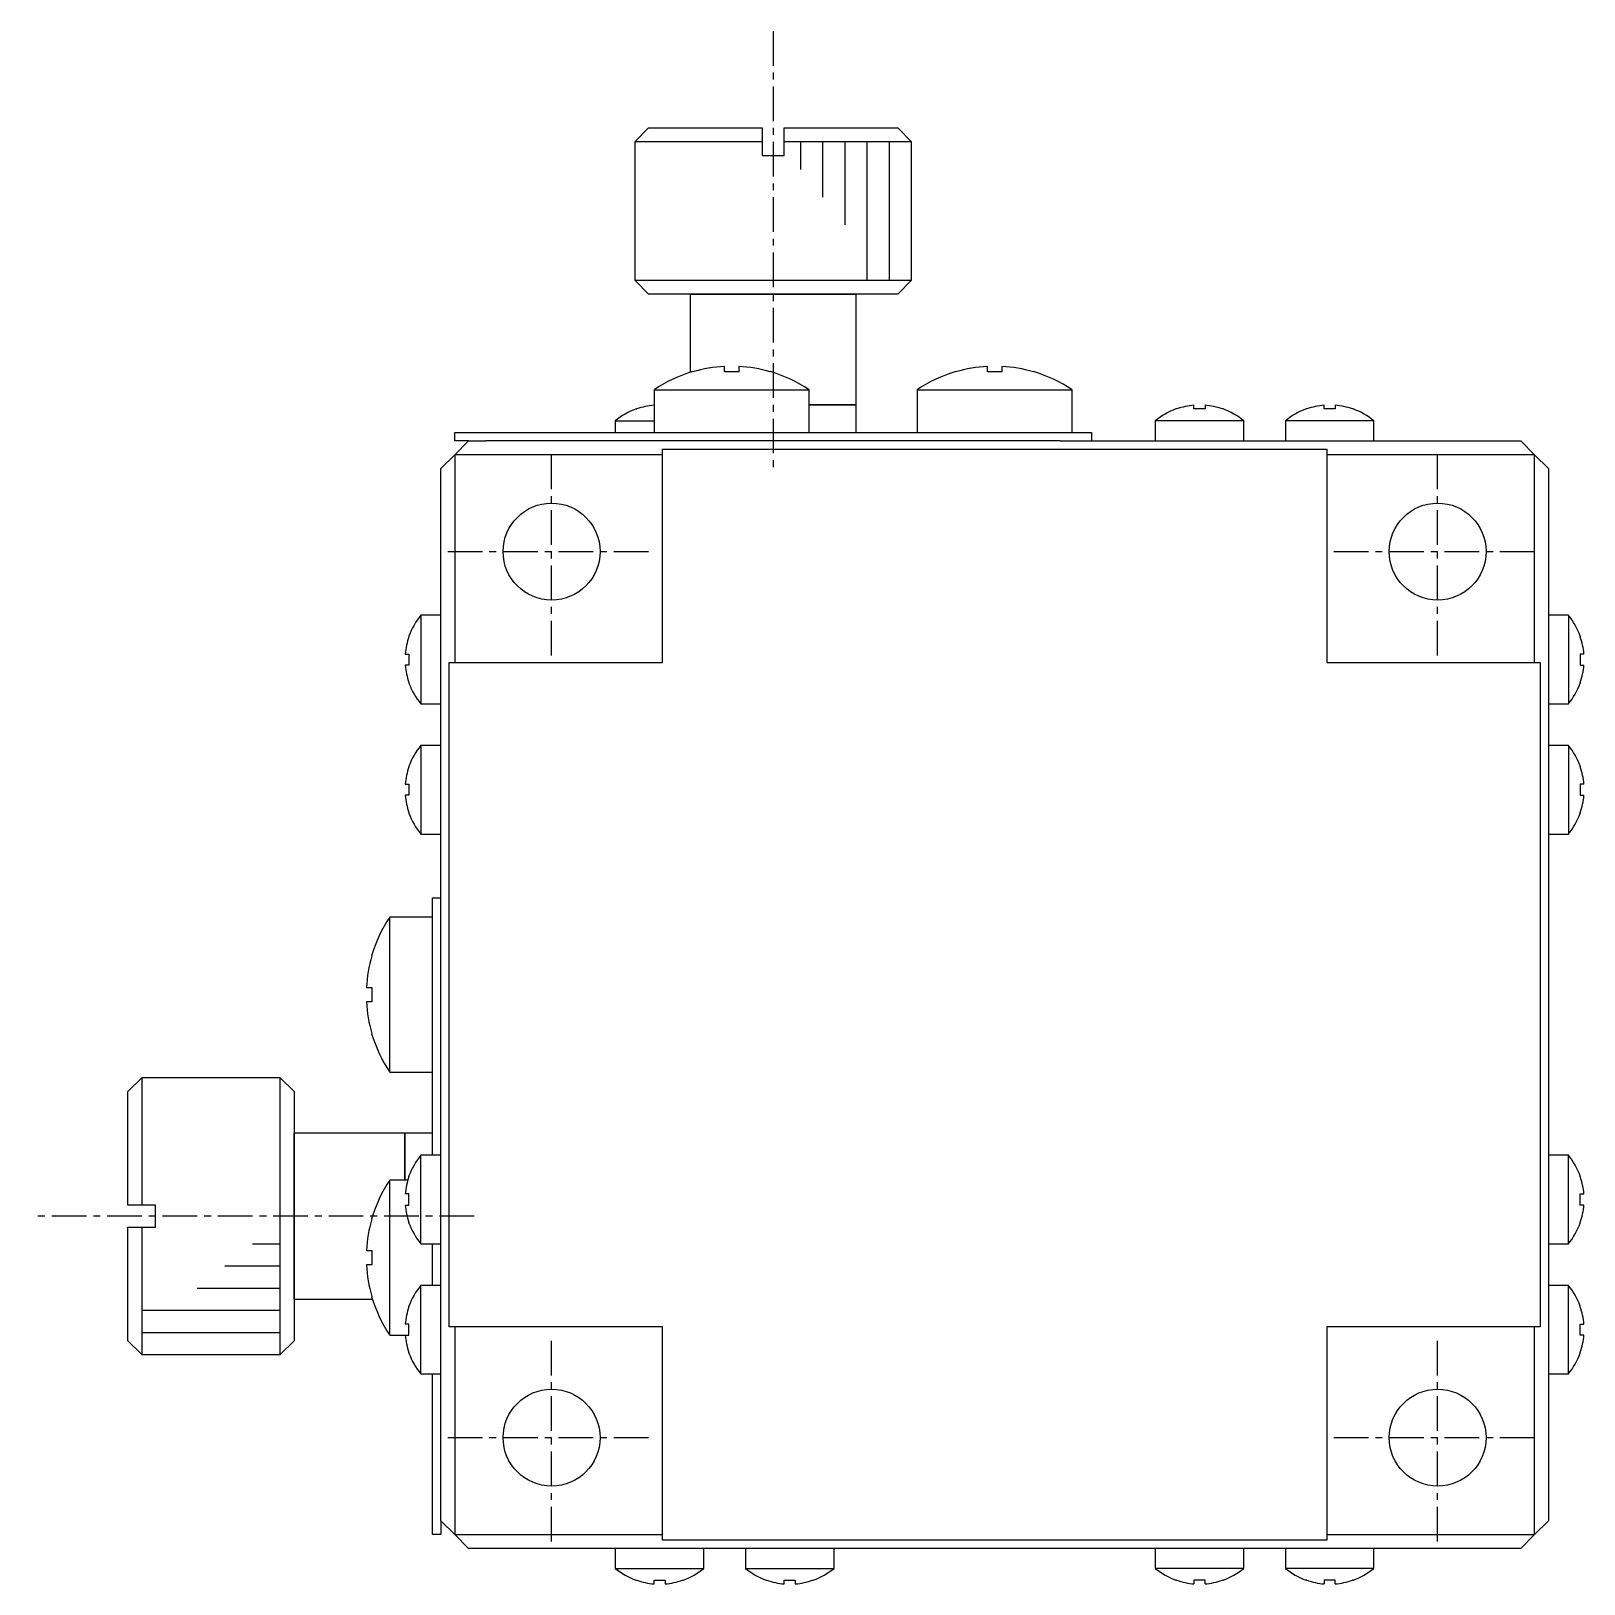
# Model space of a CAD drawing. Extents: x 10 to 303, y 10 to 194.
# Drawn here: x 246.7 to 302.8, y 85.7 to 141.8 of the extents above; entities that cross this region are included whole.
import ezdxf

# ---------------------------------------------------------------- set-up
doc = ezdxf.new("R2010")
doc.units = 0
doc.linetypes.add('CENTER', pattern=[2, 1.25, -0.25, 0.25, -0.25])
doc.layers.get('0').update_dxf_attribs({"linetype": 'CONTINUOUS'})
doc.layers.add('CENTER', color=1, linetype='CENTER')

msp = doc.modelspace()

# ---------------------------------------------------------------- linework, layer by layer
at = {"color": 7, "linetype": 'CONTINUOUS'}
for p, q in [((269.011, 138.292), (268.511, 137.792)), ((269.011, 138.292), (273.111, 138.292)), ((273.111, 138.292), (273.111, 137.792)), ((273.911, 138.292), (278.011, 138.292)), ((273.911, 137.792), (273.911, 138.292)), ((278.511, 137.792), (278.011, 138.292)), ((273.111, 137.792), (268.511, 137.792)), ((268.511, 137.792), (268.511, 132.792)), ((273.111, 137.792), (273.111, 137.292)), ((278.511, 137.792), (273.911, 137.792)), ((273.911, 137.292), (273.911, 137.792)), ((278.511, 132.792), (278.511, 137.792)), ((273.111, 137.292), (273.911, 137.292)), ((268.511, 132.792), (273.511, 132.792)), ((268.511, 132.792), (269.011, 132.292)), ((273.511, 132.792), (278.511, 132.792)), ((278.011, 132.292), (278.511, 132.792)), ((270.511, 132.292), (269.011, 132.292)), ((273.511, 132.292), (269.011, 132.292)), ((276.511, 132.292), (270.511, 132.292)), ((270.511, 132.292), (273.511, 132.292)), ((270.511, 132.292), (270.511, 129.462)), ((278.011, 132.292), (273.511, 132.292)), ((273.511, 132.292), (276.511, 132.292)), ((278.011, 132.292), (276.511, 132.292)), ((276.511, 128.292), (276.511, 132.292)), ((271.751, 129.485), (271.751, 129.678)), ((272.271, 129.678), (272.271, 129.485)), ((281.251, 129.485), (281.251, 129.678)), ((281.771, 129.678), (281.771, 129.485)), ((270.612, 129.485), (270.609, 129.491)), ((272.271, 129.485), (271.751, 129.485)), ((273.413, 129.491), (273.41, 129.485)), ((280.112, 129.485), (280.109, 129.491)), ((281.771, 129.485), (281.251, 129.485)), ((282.913, 129.491), (282.91, 129.485)), ((269.211, 128.834), (272.011, 128.834)), ((269.211, 128.834), (269.211, 127.292)), ((272.011, 128.834), (274.811, 128.834)), ((274.811, 127.292), (274.811, 128.834)), ((278.711, 128.834), (281.511, 128.834)), ((278.711, 128.834), (278.711, 127.292)), ((281.511, 128.834), (284.311, 128.834)), ((284.311, 127.292), (284.311, 128.834)), ((268.561, 128.143), (268.585, 128.143)), ((274.811, 128.292), (276.511, 128.292)), ((276.511, 128.292), (274.811, 128.292)), ((276.511, 127.292), (276.511, 128.292)), ((288.085, 128.143), (288.061, 128.143)), ((288.711, 128.143), (288.711, 128.276)), ((289.111, 128.143), (288.711, 128.143)), ((289.111, 128.276), (289.111, 128.143)), ((289.761, 128.143), (289.737, 128.143)), ((292.785, 128.143), (292.761, 128.143)), ((293.411, 128.143), (293.411, 128.276)), ((293.811, 128.143), (293.411, 128.143)), ((293.811, 128.276), (293.811, 128.143)), ((294.461, 128.143), (294.437, 128.143)), ((267.811, 127.713), (269.211, 127.713)), ((267.811, 127.713), (267.811, 127.292)), ((288.911, 127.713), (287.311, 127.713)), ((287.311, 127.713), (287.311, 126.992)), ((290.511, 127.713), (288.911, 127.713)), ((290.511, 126.992), (290.511, 127.713)), ((295.211, 127.713), (292.011, 127.713)), ((292.011, 127.713), (292.011, 126.992)), ((295.211, 126.992), (295.211, 127.713)), ((262.011, 126.992), (262.011, 127.292)), ((262.011, 127.292), (264.011, 127.292)), ((262.511, 126.992), (262.011, 126.992)), ((262.511, 126.992), (262.011, 126.492)), ((262.511, 126.992), (263.139, 126.992)), ((264.011, 126.992), (263.139, 126.992)), ((264.011, 127.292), (283.011, 127.292)), ((283.011, 126.992), (264.011, 126.992)), ((283.011, 127.292), (285.011, 127.292)), ((283.883, 126.992), (283.011, 126.992)), ((283.883, 126.992), (300.511, 126.992)), ((285.011, 127.292), (285.011, 126.992)), ((301.011, 126.492), (300.511, 126.992)), ((262.011, 126.492), (261.511, 125.992)), ((262.011, 126.492), (262.011, 118.992)), ((269.511, 126.492), (262.011, 126.492)), ((269.511, 126.692), (293.511, 126.692)), ((269.511, 126.492), (269.511, 126.692)), ((269.511, 118.992), (269.511, 126.492)), ((293.511, 126.692), (293.511, 126.492)), ((293.511, 126.492), (293.511, 118.992)), ((301.011, 126.492), (293.511, 126.492)), ((301.011, 118.992), (301.011, 126.492)), ((301.511, 125.992), (301.011, 126.492)), ((261.511, 87.992), (261.511, 125.992)), ((301.511, 125.992), (301.511, 87.992)), ((260.79, 120.692), (260.79, 117.492)), ((261.511, 120.692), (260.79, 120.692)), ((302.232, 120.692), (301.511, 120.692)), ((302.232, 120.692), (302.232, 117.492)), ((260.36, 119.942), (260.36, 119.918)), ((302.662, 119.942), (302.662, 119.918)), ((260.227, 119.292), (260.36, 119.292)), ((260.36, 119.292), (260.36, 118.892)), ((261.811, 118.992), (262.011, 118.992)), ((261.811, 94.992), (261.811, 118.992)), ((262.011, 118.992), (269.511, 118.992)), ((293.511, 118.992), (301.011, 118.992)), ((301.011, 118.992), (301.211, 118.992)), ((301.211, 118.992), (301.211, 94.992)), ((302.795, 119.292), (302.662, 119.292)), ((302.662, 119.292), (302.662, 118.892)), ((260.36, 118.892), (260.227, 118.892)), ((302.662, 118.892), (302.795, 118.892)), ((260.36, 118.266), (260.36, 118.242)), ((302.662, 118.266), (302.662, 118.242)), ((260.79, 117.492), (261.511, 117.492)), ((301.511, 117.492), (302.232, 117.492)), ((260.79, 115.992), (260.79, 114.392)), ((261.511, 115.992), (260.79, 115.992)), ((302.232, 115.992), (301.511, 115.992)), ((302.232, 115.992), (302.232, 114.392)), ((260.36, 115.242), (260.36, 115.218)), ((302.662, 115.242), (302.662, 115.218)), ((260.227, 114.592), (260.36, 114.592)), ((260.36, 114.592), (260.36, 114.192)), ((302.795, 114.592), (302.662, 114.592)), ((302.662, 114.592), (302.662, 114.192)), ((260.36, 114.192), (260.227, 114.192)), ((260.79, 114.392), (260.79, 112.792)), ((302.232, 114.392), (302.232, 112.792)), ((302.662, 114.192), (302.795, 114.192)), ((260.36, 113.566), (260.36, 113.542)), ((302.662, 113.566), (302.662, 113.542)), ((260.79, 112.792), (261.511, 112.792)), ((301.511, 112.792), (302.232, 112.792)), ((261.211, 110.492), (261.511, 110.492)), ((261.211, 108.492), (261.211, 110.492)), ((259.669, 106.992), (259.669, 109.792)), ((261.211, 109.792), (259.669, 109.792)), ((259.012, 108.394), (259.018, 108.391)), ((261.211, 101.192), (261.211, 108.492)), ((258.825, 107.252), (259.018, 107.252)), ((259.018, 107.252), (259.018, 106.732)), ((259.018, 106.732), (258.825, 106.732)), ((259.669, 104.192), (259.669, 106.992)), ((259.018, 105.593), (259.012, 105.59)), ((250.711, 103.992), (250.211, 103.492)), ((250.711, 103.992), (250.711, 99.392)), ((255.711, 103.992), (250.711, 103.992)), ((255.711, 98.992), (255.711, 103.992)), ((256.211, 103.492), (255.711, 103.992)), ((259.669, 104.192), (261.211, 104.192)), ((250.211, 99.392), (250.211, 103.492)), ((256.211, 103.492), (256.211, 98.992)), ((256.211, 103.492), (256.211, 101.992)), ((256.211, 101.992), (256.211, 95.992)), ((256.211, 98.992), (256.211, 101.992)), ((260.211, 101.992), (256.211, 101.992)), ((260.211, 100.292), (260.211, 101.992)), ((260.211, 101.992), (260.211, 100.292)), ((261.211, 101.992), (260.211, 101.992)), ((260.79, 99.592), (260.79, 101.192)), ((261.511, 101.192), (260.79, 101.192)), ((302.232, 101.192), (301.511, 101.192)), ((302.232, 99.592), (302.232, 101.192)), ((260.36, 100.418), (260.36, 100.442)), ((302.662, 100.418), (302.662, 100.442)), ((259.669, 97.492), (259.669, 100.292)), ((260.319, 100.292), (259.669, 100.292)), ((250.711, 99.392), (250.211, 99.392)), ((251.211, 99.392), (250.711, 99.392)), ((251.211, 98.592), (251.211, 99.392)), ((260.36, 99.792), (260.227, 99.792)), ((260.227, 99.392), (260.36, 99.392)), ((260.36, 99.392), (260.36, 99.792)), ((260.79, 97.992), (260.79, 99.592)), ((302.232, 97.992), (302.232, 99.592)), ((302.662, 99.792), (302.795, 99.792)), ((302.662, 99.392), (302.662, 99.792)), ((302.795, 99.392), (302.662, 99.392)), ((255.711, 93.992), (255.711, 98.992)), ((256.211, 98.992), (256.211, 94.492)), ((256.211, 95.992), (256.211, 98.992)), ((259.012, 98.894), (259.018, 98.891)), ((260.36, 98.742), (260.36, 98.766)), ((302.662, 98.742), (302.662, 98.766)), ((250.211, 94.492), (250.211, 98.592)), ((250.211, 98.592), (250.711, 98.592)), ((250.711, 98.592), (250.711, 93.992)), ((250.711, 98.592), (251.211, 98.592)), ((258.825, 97.752), (259.018, 97.752)), ((259.018, 97.752), (259.018, 97.232)), ((260.79, 97.992), (261.511, 97.992)), ((261.211, 96.492), (261.211, 97.992)), ((301.511, 97.992), (302.232, 97.992)), ((259.018, 97.232), (258.825, 97.232)), ((259.669, 94.692), (259.669, 97.492)), ((260.79, 93.292), (260.79, 96.492)), ((261.511, 96.492), (260.79, 96.492)), ((302.232, 96.492), (301.511, 96.492)), ((302.232, 93.292), (302.232, 96.492)), ((256.211, 95.992), (256.211, 94.492)), ((256.211, 95.992), (259.041, 95.992)), ((259.018, 96.093), (259.012, 96.09)), ((260.36, 95.718), (260.36, 95.742)), ((302.662, 95.718), (302.662, 95.742)), ((260.36, 95.092), (260.227, 95.092)), ((260.36, 94.692), (260.36, 95.092)), ((262.011, 94.992), (261.811, 94.992)), ((269.511, 94.992), (262.011, 94.992)), ((262.011, 94.992), (262.011, 87.492)), ((269.511, 87.492), (269.511, 94.992)), ((293.511, 94.992), (293.511, 87.492)), ((301.011, 94.992), (293.511, 94.992)), ((301.011, 87.492), (301.011, 94.992)), ((301.211, 94.992), (301.011, 94.992)), ((302.662, 95.092), (302.795, 95.092)), ((302.662, 94.692), (302.662, 95.092)), ((250.211, 94.492), (250.711, 93.992)), ((255.711, 93.992), (256.211, 94.492)), ((259.669, 94.692), (260.227, 94.692)), ((260.227, 94.692), (260.36, 94.692)), ((302.795, 94.692), (302.662, 94.692)), ((250.711, 93.992), (255.711, 93.992)), ((260.36, 94.042), (260.36, 94.066)), ((302.662, 94.042), (302.662, 94.066)), ((260.79, 93.292), (261.511, 93.292)), ((261.211, 89.492), (261.211, 93.292)), ((301.511, 93.292), (302.232, 93.292)), ((261.211, 87.492), (261.211, 89.492)), ((261.511, 87.492), (261.211, 87.492)), ((261.511, 87.992), (261.511, 87.492)), ((261.511, 87.992), (262.011, 87.492)), ((262.011, 87.492), (262.511, 86.992)), ((262.011, 87.492), (269.511, 87.492)), ((269.511, 87.292), (269.511, 87.492)), ((293.511, 87.492), (293.511, 87.292)), ((293.511, 87.492), (301.011, 87.492)), ((300.511, 86.992), (301.011, 87.492)), ((301.011, 87.492), (301.511, 87.992)), ((300.511, 86.992), (262.511, 86.992)), ((267.811, 86.992), (267.811, 86.271)), ((293.511, 87.292), (269.511, 87.292)), ((271.011, 86.271), (271.011, 86.992)), ((272.511, 86.992), (272.511, 86.271)), ((275.711, 86.271), (275.711, 86.992)), ((287.311, 86.992), (287.311, 86.271)), ((290.511, 86.271), (290.511, 86.992)), ((292.011, 86.992), (292.011, 86.271)), ((295.211, 86.271), (295.211, 86.992)), ((267.811, 86.271), (271.011, 86.271)), ((268.561, 85.841), (268.585, 85.841)), ((269.211, 85.841), (269.611, 85.841)), ((269.211, 85.708), (269.211, 85.841)), ((269.611, 85.841), (269.611, 85.708)), ((270.237, 85.841), (270.261, 85.841)), ((272.511, 86.271), (274.111, 86.271)), ((273.261, 85.841), (273.285, 85.841)), ((273.911, 85.841), (274.311, 85.841)), ((273.911, 85.708), (273.911, 85.841)), ((274.111, 86.271), (275.711, 86.271)), ((274.311, 85.841), (274.311, 85.708)), ((274.937, 85.841), (274.961, 85.841)), ((288.911, 86.271), (287.311, 86.271)), ((288.085, 85.841), (288.061, 85.841)), ((289.111, 85.841), (288.711, 85.841)), ((288.711, 85.841), (288.711, 85.708)), ((290.511, 86.271), (288.911, 86.271)), ((289.111, 85.708), (289.111, 85.841)), ((289.761, 85.841), (289.737, 85.841)), ((295.211, 86.271), (292.011, 86.271)), ((292.785, 85.841), (292.761, 85.841)), ((293.811, 85.841), (293.411, 85.841)), ((293.411, 85.841), (293.411, 85.708)), ((293.811, 85.708), (293.811, 85.841)), ((294.461, 85.841), (294.437, 85.841))]:
    msp.add_line(p, q, dxfattribs=at)
at = {"color": 3, "linetype": 'CONTINUOUS'}
for p, q in [((274.511, 136.792), (274.511, 137.792)), ((275.311, 135.792), (275.311, 137.792)), ((276.111, 134.792), (276.111, 137.792)), ((276.911, 132.792), (276.911, 137.792)), ((277.711, 132.792), (277.711, 137.792)), ((254.711, 97.992), (255.711, 97.992)), ((253.711, 97.192), (255.711, 97.192)), ((252.711, 96.392), (255.711, 96.392)), ((250.711, 95.592), (255.711, 95.592)), ((250.711, 94.792), (255.711, 94.792))]:
    msp.add_line(p, q, dxfattribs=at)
at = {"color": 7, "linetype": 'CONTINUOUS'}
for centre in [(265.511, 122.992), (297.511, 122.992), (265.511, 90.992), (297.511, 90.992)]:
    msp.add_circle(centre, 1.75, dxfattribs=at)
for centre, radius, start, end in [((272.011, 124.692), 4.993, 92.9848, 106.2726), ((272.011, 124.692), 4.993, 73.7274, 87.0152), ((281.511, 124.692), 4.993, 92.9848, 106.2726), ((281.511, 124.692), 4.993, 73.7274, 87.0152), ((272.011, 124.692), 5, 106.2858, 124.0558), ((272.011, 124.692), 5, 55.9442, 73.7142), ((281.511, 124.692), 5, 106.2858, 124.0558), ((281.511, 124.692), 5, 55.9442, 73.7142), ((269.411, 125.792), 2.5, 109.8769, 129.7918), ((269.411, 125.792), 2.492, 94.6034, 109.3609), ((288.911, 125.792), 2.5, 109.8769, 129.7918), ((288.911, 125.792), 2.492, 94.6034, 109.3609), ((288.911, 125.792), 2.492, 70.6391, 85.3966), ((288.911, 125.792), 2.5, 50.2082, 70.1231), ((293.611, 125.792), 2.5, 109.8769, 129.7918), ((293.611, 125.792), 2.492, 94.6034, 109.3609), ((293.611, 125.792), 2.492, 70.6391, 85.3966), ((293.611, 125.792), 2.5, 50.2082, 70.1231), ((262.711, 119.092), 2.5, 140.2082, 160.1231), ((300.311, 119.092), 2.5, 19.8769, 39.7918), ((262.711, 119.092), 2.492, 160.6391, 175.3966), ((300.311, 119.092), 2.492, 4.6034, 19.3609), ((262.711, 119.092), 2.492, 184.6034, 199.3609), ((300.311, 119.092), 2.492, 340.6391, 355.3966), ((262.711, 119.092), 2.5, 199.8769, 219.7918), ((300.311, 119.092), 2.5, 320.2082, 340.1231), ((262.711, 114.392), 2.5, 140.2082, 160.1231), ((300.311, 114.392), 2.5, 19.8769, 39.7918), ((262.711, 114.392), 2.492, 160.6391, 175.3966), ((300.311, 114.392), 2.492, 4.6034, 19.3609), ((262.711, 114.392), 2.492, 184.6034, 199.3609), ((300.311, 114.392), 2.492, 340.6391, 355.3966), ((262.711, 114.392), 2.5, 199.8769, 219.7918), ((300.311, 114.392), 2.5, 320.2082, 340.1231), ((263.811, 106.992), 5, 145.9442, 163.7142), ((263.811, 106.992), 4.993, 163.7274, 177.0152), ((263.811, 106.992), 4.993, 182.9848, 196.2726), ((263.811, 106.992), 5, 196.2858, 214.0558), ((262.711, 99.592), 2.5, 140.2082, 160.1231), ((300.311, 99.592), 2.5, 19.8769, 39.7918), ((262.711, 99.592), 2.492, 160.6391, 175.3966), ((300.311, 99.592), 2.492, 4.6034, 19.3609), ((263.811, 97.492), 5, 145.9442, 163.7142), ((262.711, 99.592), 2.492, 184.6034, 199.3609), ((300.311, 99.592), 2.492, 340.6391, 355.3966), ((263.811, 97.492), 4.993, 163.7274, 177.0152), ((262.711, 99.592), 2.5, 199.8769, 219.7918), ((300.311, 99.592), 2.5, 320.2082, 340.1231), ((263.811, 97.492), 4.993, 182.9848, 196.2726), ((262.711, 94.892), 2.5, 140.2082, 160.1231), ((300.311, 94.892), 2.5, 19.8769, 39.7918), ((263.811, 97.492), 5, 196.2858, 214.0558), ((262.711, 94.892), 2.492, 160.6391, 175.3966), ((300.311, 94.892), 2.492, 4.6034, 19.3609), ((262.711, 94.892), 2.492, 184.6034, 199.3609), ((300.311, 94.892), 2.492, 340.6391, 355.3966), ((262.711, 94.892), 2.5, 199.8769, 219.7918), ((300.311, 94.892), 2.5, 320.2082, 340.1231), ((269.411, 88.192), 2.5, 230.2082, 250.1231), ((269.411, 88.192), 2.492, 250.6391, 265.3966), ((269.411, 88.192), 2.492, 274.6034, 289.3609), ((269.411, 88.192), 2.5, 289.8769, 309.7918), ((274.111, 88.192), 2.5, 230.2082, 250.1231), ((274.111, 88.192), 2.492, 250.6391, 265.3966), ((274.111, 88.192), 2.492, 274.6034, 289.3609), ((274.111, 88.192), 2.5, 289.8769, 309.7918), ((288.911, 88.192), 2.5, 230.2082, 250.1231), ((288.911, 88.192), 2.492, 250.6391, 265.3966), ((288.911, 88.192), 2.492, 274.6034, 289.3609), ((288.911, 88.192), 2.5, 289.8769, 309.7918), ((293.611, 88.192), 2.5, 230.2082, 250.1231), ((293.611, 88.192), 2.492, 250.6391, 265.3966), ((293.611, 88.192), 2.492, 274.6034, 289.3609), ((293.611, 88.192), 2.5, 289.8769, 309.7918)]:
    msp.add_arc(centre, radius, start, end, dxfattribs=at)
at = {"layer": 'CENTER', "color": 1, "linetype": 'CENTER'}
for p, q in [((273.511, 141.792), (273.511, 125.792)), ((265.511, 119.242), (265.511, 126.742)), ((297.511, 119.242), (297.511, 126.742)), ((261.761, 122.992), (269.261, 122.992)), ((293.761, 122.992), (301.261, 122.992)), ((262.711, 98.992), (246.711, 98.992)), ((265.511, 87.242), (265.511, 94.742)), ((297.511, 87.242), (297.511, 94.742)), ((261.761, 90.992), (269.261, 90.992)), ((293.761, 90.992), (301.261, 90.992))]:
    msp.add_line(p, q, dxfattribs=at)

doc.saveas('drawing.dxf')
